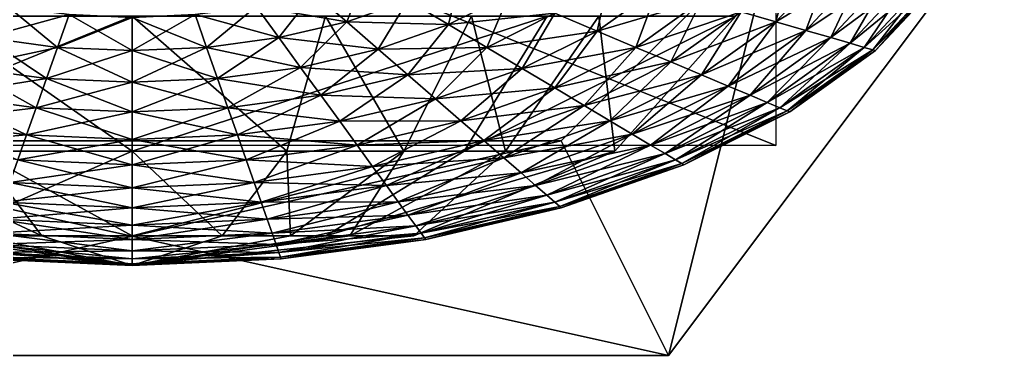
# Model space of a CAD drawing. Header units: metres. Extents: x -2 to 2, y -1.21 to 5.7.
# Drawn here: x -0.262 to 2, y -1.21 to -0.427 of the extents above; entities that cross this region are included whole.
import ezdxf

# ---------------------------------------------------------------- set-up
doc = ezdxf.new("R2010")
doc.units = ezdxf.units.M

msp = doc.modelspace()

# ---------------------------------------------------------------- linework, layer by layer
at = {"layer": 'Parent Object'}
for points in [[(1.5395, -0.2802, 0.4015), (1.5, -0.433, 0.35), (1.4188, -0.4096, 0.4015)], [(1.5395, -0.2802, 0.4015), (1.6276, -0.2962, 0.35), (1.5, -0.433, 0.35)], [(1.6276, -0.2962, -0.35), (1.4188, -0.4096, -0.4015), (1.5, -0.433, -0.35)], [(1.6276, -0.2962, 0.35), (1.5698, -0.4532, 0.2958), (1.5, -0.433, 0.35)], [(1.7033, -0.31, -0.2958), (1.6276, -0.2962, -0.35), (1.5, -0.433, -0.35)], [(1.7033, -0.31, -0.2958), (1.5, -0.433, -0.35), (1.5698, -0.4532, -0.2958)], [(1.6276, -0.2962, 0.35), (1.7033, -0.31, 0.2958), (1.5698, -0.4532, 0.2958)], [(1.7033, -0.31, 0.2958), (1.6276, -0.4698, 0.2394), (1.5698, -0.4532, 0.2958)], [(1.766, -0.3214, -0.2394), (1.7033, -0.31, -0.2958), (1.5698, -0.4532, -0.2958)], [(1.7033, -0.31, 0.2958), (1.766, -0.3214, 0.2394), (1.6276, -0.4698, 0.2394)], [(0.5433, -0.3237, 0.6344), (0.5, -0.433, 0.6062), (0.4226, -0.366, 0.6344)], [(0.5433, -0.3237, 0.6344), (0.6428, -0.383, 0.6062), (0.5, -0.433, 0.6062)], [(0.766, -0.3214, 0.6062), (0.7374, -0.4394, 0.5734), (0.6428, -0.383, 0.6062)], [(0.766, -0.3214, 0.6062), (0.8788, -0.3687, 0.5734), (0.7374, -0.4394, 0.5734)], [(1.1133, -0.3214, 0.5362), (1.0834, -0.4545, 0.495), (0.9848, -0.4132, 0.5362)], [(1.1133, -0.3214, 0.5362), (1.2247, -0.3536, 0.495), (1.0834, -0.4545, 0.495)], [(1.766, -0.3214, -0.2394), (1.5698, -0.4532, -0.2958), (1.6276, -0.4698, -0.2394)], [(1.766, -0.3214, 0.2394), (1.673, -0.483, 0.1812), (1.6276, -0.4698, 0.2394)], [(1.8153, -0.3304, -0.1812), (1.766, -0.3214, -0.2394), (1.6276, -0.4698, -0.2394)], [(1.8153, -0.3304, -0.1812), (1.6276, -0.4698, -0.2394), (1.673, -0.483, -0.1812)], [(1.766, -0.3214, 0.2394), (1.8153, -0.3304, 0.1812), (1.673, -0.483, 0.1812)], [(1.8153, -0.3304, 0.1812), (1.7057, -0.4924, 0.1216), (1.673, -0.483, 0.1812)], [(1.8508, -0.3368, -0.1216), (1.8153, -0.3304, -0.1812), (1.673, -0.483, -0.1812)], [(1.8508, -0.3368, -0.1216), (1.673, -0.483, -0.1812), (1.7057, -0.4924, -0.1216)], [(1.8153, -0.3304, 0.1812), (1.8508, -0.3368, 0.1216), (1.7057, -0.4924, 0.1216)], [(1.8508, -0.3368, 0.1216), (1.7255, -0.4981, 0.061), (1.7057, -0.4924, 0.1216)], [(1.8722, -0.3407, -0.061), (1.8508, -0.3368, -0.1216), (1.7057, -0.4924, -0.1216)], [(1.8508, -0.3368, 0.1216), (1.8722, -0.3407, 0.061), (1.7255, -0.4981, 0.061)], [(1.2247, -0.3536, -0.495), (0.9848, -0.4132, -0.5362), (1.0834, -0.4545, -0.495)], [(1.2247, -0.3536, 0.495), (1.1736, -0.4924, 0.45), (1.0834, -0.4545, 0.495)], [(1.3268, -0.383, -0.45), (1.2247, -0.3536, -0.495), (1.0834, -0.4545, -0.495)], [(1.2247, -0.3536, 0.495), (1.3268, -0.383, 0.45), (1.1736, -0.4924, 0.45)], [(1.8722, -0.3407, -0.061), (1.7057, -0.4924, -0.1216), (1.7255, -0.4981, -0.061)], [(1.8722, -0.3407, 0.061), (1.7321, -0.5, 0), (1.7255, -0.4981, 0.061)], [(1.8794, -0.342, 0), (1.8722, -0.3407, -0.061), (1.7255, -0.4981, -0.061)], [(1.8794, -0.342, 0), (1.7255, -0.4981, -0.061), (1.7321, -0.5, 0)], [(1.8722, -0.3407, 0.061), (1.8794, -0.342, 0), (1.7321, -0.5, 0)], [(0.4226, -0.366, 0.6344), (0.342, -0.4698, 0.6062), (0.2891, -0.3971, 0.6344)], [(0.5, -0.433, -0.6062), (0.4226, -0.366, -0.6344), (0.2891, -0.3971, -0.6344)], [(0.4226, -0.366, 0.6344), (0.5, -0.433, 0.6062), (0.342, -0.4698, 0.6062)], [(0.6428, -0.383, -0.6062), (0.4226, -0.366, -0.6344), (0.5, -0.433, -0.6062)], [(0.6428, -0.383, 0.6062), (0.5736, -0.4967, 0.5734), (0.5, -0.433, 0.6062)], [(0.7374, -0.4394, -0.5734), (0.6428, -0.383, -0.6062), (0.5, -0.433, -0.6062)], [(0.6428, -0.383, 0.6062), (0.7374, -0.4394, 0.5734), (0.5736, -0.4967, 0.5734)], [(0.8788, -0.3687, -0.5734), (0.6428, -0.383, -0.6062), (0.7374, -0.4394, -0.5734)], [(0.8788, -0.3687, 0.5734), (0.8264, -0.4924, 0.5362), (0.7374, -0.4394, 0.5734)], [(0.9848, -0.4132, -0.5362), (0.8788, -0.3687, -0.5734), (0.7374, -0.4394, -0.5734)], [(0.8788, -0.3687, 0.5734), (0.9848, -0.4132, 0.5362), (0.8264, -0.4924, 0.5362)], [(1.3268, -0.383, -0.45), (1.0834, -0.4545, -0.495), (1.1736, -0.4924, -0.45)], [(1.3268, -0.383, 0.45), (1.255, -0.5265, 0.4015), (1.1736, -0.4924, 0.45)], [(1.4188, -0.4096, -0.4015), (1.3268, -0.383, -0.45), (1.1736, -0.4924, -0.45)], [(1.3268, -0.383, 0.45), (1.4188, -0.4096, 0.4015), (1.255, -0.5265, 0.4015)], [(-0.1468, -0.4162, 0.6344), (-0.342, -0.4698, 0.6062), (-0.2891, -0.3971, 0.6344)], [(-0.1736, -0.4924, -0.6062), (-0.2891, -0.3971, -0.6344), (-0.342, -0.4698, -0.6062)], [(-0.1736, -0.4924, -0.6062), (-0.1468, -0.4162, -0.6344), (-0.2891, -0.3971, -0.6344)], [(0.2891, -0.3971, 0.6344), (0.1736, -0.4924, 0.6062), (0.1468, -0.4162, 0.6344)], [(0.342, -0.4698, -0.6062), (0.2891, -0.3971, -0.6344), (0.1468, -0.4162, -0.6344)], [(0.2891, -0.3971, 0.6344), (0.342, -0.4698, 0.6062), (0.1736, -0.4924, 0.6062)], [(0.5, -0.433, -0.6062), (0.2891, -0.3971, -0.6344), (0.342, -0.4698, -0.6062)], [(-0.1468, -0.4162, 0.6344), (-0.1736, -0.4924, 0.6062), (-0.342, -0.4698, 0.6062)], [(0, -0.4226, 0.6344), (-0.1736, -0.4924, 0.6062), (-0.1468, -0.4162, 0.6344)], [(0, -0.5, -0.6062), (-0.1468, -0.4162, -0.6344), (-0.1736, -0.4924, -0.6062)], [(0, -0.4226, 0.6344), (0, -0.5, 0.6062), (-0.1736, -0.4924, 0.6062)], [(0, -0.5, -0.6062), (0, -0.4226, -0.6344), (-0.1468, -0.4162, -0.6344)], [(0.1468, -0.4162, 0.6344), (0, -0.5, 0.6062), (0, -0.4226, 0.6344)], [(0.1468, -0.4162, 0.6344), (0.1736, -0.4924, 0.6062), (0, -0.5, 0.6062)], [(0.1736, -0.4924, -0.6062), (0.1468, -0.4162, -0.6344), (0, -0.4226, -0.6344)], [(0.1736, -0.4924, -0.6062), (0, -0.4226, -0.6344), (0, -0.5, -0.6062)], [(0.342, -0.4698, -0.6062), (0.1468, -0.4162, -0.6344), (0.1736, -0.4924, -0.6062)], [(0.9848, -0.4132, -0.5362), (0.7374, -0.4394, -0.5734), (0.8264, -0.4924, -0.5362)], [(0.9848, -0.4132, 0.5362), (0.909, -0.5417, 0.495), (0.8264, -0.4924, 0.5362)], [(1.0834, -0.4545, -0.495), (0.9848, -0.4132, -0.5362), (0.8264, -0.4924, -0.5362)], [(0.9848, -0.4132, 0.5362), (1.0834, -0.4545, 0.495), (0.909, -0.5417, 0.495)], [(1.4188, -0.4096, -0.4015), (1.1736, -0.4924, -0.45), (1.255, -0.5265, -0.4015)], [(1.4188, -0.4096, 0.4015), (1.3268, -0.5567, 0.35), (1.255, -0.5265, 0.4015)], [(1.5, -0.433, -0.35), (1.4188, -0.4096, -0.4015), (1.255, -0.5265, -0.4015)], [(1.4188, -0.4096, 0.4015), (1.5, -0.433, 0.35), (1.3268, -0.5567, 0.35)], [(0.5, -0.433, 0.6062), (0.3923, -0.539, 0.5734), (0.342, -0.4698, 0.6062)], [(0.5736, -0.4967, -0.5734), (0.5, -0.433, -0.6062), (0.342, -0.4698, -0.6062)], [(0.5, -0.433, 0.6062), (0.5736, -0.4967, 0.5734), (0.3923, -0.539, 0.5734)], [(0.7374, -0.4394, -0.5734), (0.5, -0.433, -0.6062), (0.5736, -0.4967, -0.5734)], [(0.7374, -0.4394, 0.5734), (0.6428, -0.5567, 0.5362), (0.5736, -0.4967, 0.5734)], [(0.8264, -0.4924, -0.5362), (0.7374, -0.4394, -0.5734), (0.5736, -0.4967, -0.5734)], [(0.7374, -0.4394, 0.5734), (0.8264, -0.4924, 0.5362), (0.6428, -0.5567, 0.5362)], [(1.5, -0.433, -0.35), (1.255, -0.5265, -0.4015), (1.3268, -0.5567, -0.35)], [(1.5, -0.433, 0.35), (1.3885, -0.5826, 0.2958), (1.3268, -0.5567, 0.35)], [(1.5698, -0.4532, -0.2958), (1.5, -0.433, -0.35), (1.3268, -0.5567, -0.35)], [(1.5, -0.433, 0.35), (1.5698, -0.4532, 0.2958), (1.3885, -0.5826, 0.2958)], [(-0.1736, -0.4924, 0.6062), (-0.3923, -0.539, 0.5734), (-0.342, -0.4698, 0.6062)], [(-0.1992, -0.5649, -0.5734), (-0.342, -0.4698, -0.6062), (-0.3923, -0.539, -0.5734)], [(-0.1992, -0.5649, -0.5734), (-0.1736, -0.4924, -0.6062), (-0.342, -0.4698, -0.6062)], [(0.342, -0.4698, 0.6062), (0.1992, -0.5649, 0.5734), (0.1736, -0.4924, 0.6062)], [(0.3923, -0.539, -0.5734), (0.342, -0.4698, -0.6062), (0.1736, -0.4924, -0.6062)], [(0.342, -0.4698, 0.6062), (0.3923, -0.539, 0.5734), (0.1992, -0.5649, 0.5734)], [(0.5736, -0.4967, -0.5734), (0.342, -0.4698, -0.6062), (0.3923, -0.539, -0.5734)], [(1.0834, -0.4545, -0.495), (0.8264, -0.4924, -0.5362), (0.909, -0.5417, -0.495)], [(1.0834, -0.4545, 0.495), (0.9848, -0.5868, 0.45), (0.909, -0.5417, 0.495)], [(1.1736, -0.4924, -0.45), (1.0834, -0.4545, -0.495), (0.909, -0.5417, -0.495)], [(1.0834, -0.4545, 0.495), (1.1736, -0.4924, 0.45), (0.9848, -0.5868, 0.45)], [(1.5698, -0.4532, -0.2958), (1.3268, -0.5567, -0.35), (1.3885, -0.5826, -0.2958)], [(1.5698, -0.4532, 0.2958), (1.4397, -0.604, 0.2394), (1.3885, -0.5826, 0.2958)], [(1.6276, -0.4698, -0.2394), (1.5698, -0.4532, -0.2958), (1.3885, -0.5826, -0.2958)], [(1.6276, -0.4698, -0.2394), (1.3885, -0.5826, -0.2958), (1.4397, -0.604, -0.2394)], [(1.5698, -0.4532, 0.2958), (1.6276, -0.4698, 0.2394), (1.4397, -0.604, 0.2394)], [(1.6276, -0.4698, 0.2394), (1.4799, -0.6209, 0.1812), (1.4397, -0.604, 0.2394)], [(1.673, -0.483, -0.1812), (1.6276, -0.4698, -0.2394), (1.4397, -0.604, -0.2394)], [(1.6276, -0.4698, 0.2394), (1.673, -0.483, 0.1812), (1.4799, -0.6209, 0.1812)], [(-0.1736, -0.4924, 0.6062), (-0.1992, -0.5649, 0.5734), (-0.3923, -0.539, 0.5734)], [(0, -0.5, 0.6062), (-0.1992, -0.5649, 0.5734), (-0.1736, -0.4924, 0.6062)], [(0, -0.5736, -0.5734), (-0.1736, -0.4924, -0.6062), (-0.1992, -0.5649, -0.5734)], [(0, -0.5736, -0.5734), (0, -0.5, -0.6062), (-0.1736, -0.4924, -0.6062)], [(0.1736, -0.4924, 0.6062), (0, -0.5736, 0.5734), (0, -0.5, 0.6062)], [(0.1736, -0.4924, 0.6062), (0.1992, -0.5649, 0.5734), (0, -0.5736, 0.5734)], [(0.1992, -0.5649, -0.5734), (0.1736, -0.4924, -0.6062), (0, -0.5, -0.6062)], [(0.3923, -0.539, -0.5734), (0.1736, -0.4924, -0.6062), (0.1992, -0.5649, -0.5734)], [(0.5736, -0.4967, 0.5734), (0.4397, -0.604, 0.5362), (0.3923, -0.539, 0.5734)], [(0.6428, -0.5567, -0.5362), (0.5736, -0.4967, -0.5734), (0.3923, -0.539, -0.5734)], [(0.5736, -0.4967, 0.5734), (0.6428, -0.5567, 0.5362), (0.4397, -0.604, 0.5362)], [(0.8264, -0.4924, -0.5362), (0.5736, -0.4967, -0.5734), (0.6428, -0.5567, -0.5362)], [(0.8264, -0.4924, 0.5362), (0.7071, -0.6124, 0.495), (0.6428, -0.5567, 0.5362)], [(0.909, -0.5417, -0.495), (0.8264, -0.4924, -0.5362), (0.6428, -0.5567, -0.5362)], [(0.8264, -0.4924, 0.5362), (0.909, -0.5417, 0.495), (0.7071, -0.6124, 0.495)], [(1.1736, -0.4924, -0.45), (0.909, -0.5417, -0.495), (0.9848, -0.5868, -0.45)], [(1.1736, -0.4924, 0.45), (1.0531, -0.6275, 0.4015), (0.9848, -0.5868, 0.45)], [(1.255, -0.5265, -0.4015), (1.1736, -0.4924, -0.45), (0.9848, -0.5868, -0.45)], [(1.1736, -0.4924, 0.45), (1.255, -0.5265, 0.4015), (1.0531, -0.6275, 0.4015)], [(1.673, -0.483, -0.1812), (1.4397, -0.604, -0.2394), (1.4799, -0.6209, -0.1812)], [(1.673, -0.483, 0.1812), (1.5088, -0.633, 0.1216), (1.4799, -0.6209, 0.1812)], [(1.7057, -0.4924, -0.1216), (1.673, -0.483, -0.1812), (1.4799, -0.6209, -0.1812)], [(1.7057, -0.4924, -0.1216), (1.4799, -0.6209, -0.1812), (1.5088, -0.633, -0.1216)], [(1.673, -0.483, 0.1812), (1.7057, -0.4924, 0.1216), (1.5088, -0.633, 0.1216)], [(1.7057, -0.4924, 0.1216), (1.5263, -0.6403, 0.061), (1.5088, -0.633, 0.1216)], [(1.7255, -0.4981, -0.061), (1.7057, -0.4924, -0.1216), (1.5088, -0.633, -0.1216)], [(1.7057, -0.4924, 0.1216), (1.7255, -0.4981, 0.061), (1.5263, -0.6403, 0.061)], [(0, -0.5, 0.6062), (0, -0.5736, 0.5734), (-0.1992, -0.5649, 0.5734)], [(0.1992, -0.5649, -0.5734), (0, -0.5, -0.6062), (0, -0.5736, -0.5734)], [(1.7255, -0.4981, -0.061), (1.5088, -0.633, -0.1216), (1.5263, -0.6403, -0.061)], [(1.7255, -0.4981, 0.061), (1.5321, -0.6428, 0), (1.5263, -0.6403, 0.061)], [(1.7321, -0.5, 0), (1.7255, -0.4981, -0.061), (1.5263, -0.6403, -0.061)], [(1.7321, -0.5, 0), (1.5263, -0.6403, -0.061), (1.5321, -0.6428, 0)], [(1.7255, -0.4981, 0.061), (1.7321, -0.5, 0), (1.5321, -0.6428, 0)], [(-0.1992, -0.5649, 0.5734), (-0.4397, -0.604, 0.5362), (-0.3923, -0.539, 0.5734)], [(-0.2232, -0.633, -0.5362), (-0.3923, -0.539, -0.5734), (-0.4397, -0.604, -0.5362)], [(-0.2232, -0.633, -0.5362), (-0.1992, -0.5649, -0.5734), (-0.3923, -0.539, -0.5734)], [(0.3923, -0.539, 0.5734), (0.2232, -0.633, 0.5362), (0.1992, -0.5649, 0.5734)], [(0.4397, -0.604, -0.5362), (0.3923, -0.539, -0.5734), (0.1992, -0.5649, -0.5734)], [(0.3923, -0.539, 0.5734), (0.4397, -0.604, 0.5362), (0.2232, -0.633, 0.5362)], [(0.6428, -0.5567, -0.5362), (0.3923, -0.539, -0.5734), (0.4397, -0.604, -0.5362)], [(0.909, -0.5417, -0.495), (0.6428, -0.5567, -0.5362), (0.7071, -0.6124, -0.495)], [(0.909, -0.5417, 0.495), (0.766, -0.6634, 0.45), (0.7071, -0.6124, 0.495)], [(0.9848, -0.5868, -0.45), (0.909, -0.5417, -0.495), (0.7071, -0.6124, -0.495)], [(0.909, -0.5417, 0.495), (0.9848, -0.5868, 0.45), (0.766, -0.6634, 0.45)], [(1.255, -0.5265, -0.4015), (0.9848, -0.5868, -0.45), (1.0531, -0.6275, -0.4015)], [(1.255, -0.5265, 0.4015), (1.1133, -0.6634, 0.35), (1.0531, -0.6275, 0.4015)], [(1.3268, -0.5567, -0.35), (1.255, -0.5265, -0.4015), (1.0531, -0.6275, -0.4015)], [(1.255, -0.5265, 0.4015), (1.3268, -0.5567, 0.35), (1.1133, -0.6634, 0.35)], [(-0.1992, -0.5649, 0.5734), (-0.2232, -0.633, 0.5362), (-0.4397, -0.604, 0.5362)], [(0, -0.5736, 0.5734), (-0.2232, -0.633, 0.5362), (-0.1992, -0.5649, 0.5734)], [(0, -0.6428, -0.5362), (-0.1992, -0.5649, -0.5734), (-0.2232, -0.633, -0.5362)], [(0, -0.6428, -0.5362), (0, -0.5736, -0.5734), (-0.1992, -0.5649, -0.5734)], [(0.1992, -0.5649, 0.5734), (0, -0.6428, 0.5362), (0, -0.5736, 0.5734)], [(0.1992, -0.5649, 0.5734), (0.2232, -0.633, 0.5362), (0, -0.6428, 0.5362)], [(0.2232, -0.633, -0.5362), (0.1992, -0.5649, -0.5734), (0, -0.5736, -0.5734)], [(0.4397, -0.604, -0.5362), (0.1992, -0.5649, -0.5734), (0.2232, -0.633, -0.5362)], [(0.6428, -0.5567, 0.5362), (0.4837, -0.6645, 0.495), (0.4397, -0.604, 0.5362)], [(0.7071, -0.6124, -0.495), (0.6428, -0.5567, -0.5362), (0.4397, -0.604, -0.5362)], [(0.6428, -0.5567, 0.5362), (0.7071, -0.6124, 0.495), (0.4837, -0.6645, 0.495)], [(1.3268, -0.5567, -0.35), (1.0531, -0.6275, -0.4015), (1.1133, -0.6634, -0.35)], [(1.3268, -0.5567, 0.35), (1.1651, -0.6943, 0.2958), (1.1133, -0.6634, 0.35)], [(1.3885, -0.5826, -0.2958), (1.3268, -0.5567, -0.35), (1.1133, -0.6634, -0.35)], [(1.3268, -0.5567, 0.35), (1.3885, -0.5826, 0.2958), (1.1651, -0.6943, 0.2958)], [(0, -0.5736, 0.5734), (0, -0.6428, 0.5362), (-0.2232, -0.633, 0.5362)], [(0.2232, -0.633, -0.5362), (0, -0.5736, -0.5734), (0, -0.6428, -0.5362)], [(0.9848, -0.5868, -0.45), (0.7071, -0.6124, -0.495), (0.766, -0.6634, -0.45)], [(0.9848, -0.5868, 0.45), (0.8192, -0.7094, 0.4015), (0.766, -0.6634, 0.45)], [(1.0531, -0.6275, -0.4015), (0.9848, -0.5868, -0.45), (0.766, -0.6634, -0.45)], [(0.9848, -0.5868, 0.45), (1.0531, -0.6275, 0.4015), (0.8192, -0.7094, 0.4015)], [(1.3885, -0.5826, -0.2958), (1.1133, -0.6634, -0.35), (1.1651, -0.6943, -0.2958)], [(1.3885, -0.5826, 0.2958), (1.208, -0.7198, 0.2394), (1.1651, -0.6943, 0.2958)], [(1.4397, -0.604, -0.2394), (1.3885, -0.5826, -0.2958), (1.1651, -0.6943, -0.2958)], [(1.3885, -0.5826, 0.2958), (1.4397, -0.604, 0.2394), (1.208, -0.7198, 0.2394)], [(-0.2232, -0.633, 0.5362), (-0.4837, -0.6645, 0.495), (-0.4397, -0.604, 0.5362)], [(-0.2456, -0.6964, -0.495), (-0.4397, -0.604, -0.5362), (-0.4837, -0.6645, -0.495)], [(-0.2456, -0.6964, -0.495), (-0.2232, -0.633, -0.5362), (-0.4397, -0.604, -0.5362)], [(0.4397, -0.604, 0.5362), (0.2456, -0.6964, 0.495), (0.2232, -0.633, 0.5362)], [(0.4837, -0.6645, -0.495), (0.4397, -0.604, -0.5362), (0.2232, -0.633, -0.5362)], [(0.4397, -0.604, 0.5362), (0.4837, -0.6645, 0.495), (0.2456, -0.6964, 0.495)], [(0.7071, -0.6124, -0.495), (0.4397, -0.604, -0.5362), (0.4837, -0.6645, -0.495)], [(1.4397, -0.604, -0.2394), (1.1651, -0.6943, -0.2958), (1.208, -0.7198, -0.2394)], [(1.4397, -0.604, 0.2394), (1.2418, -0.7399, 0.1812), (1.208, -0.7198, 0.2394)], [(1.4799, -0.6209, -0.1812), (1.4397, -0.604, -0.2394), (1.208, -0.7198, -0.2394)], [(1.4397, -0.604, 0.2394), (1.4799, -0.6209, 0.1812), (1.2418, -0.7399, 0.1812)], [(-0.2232, -0.633, 0.5362), (-0.2456, -0.6964, 0.495), (-0.4837, -0.6645, 0.495)], [(0, -0.6428, 0.5362), (-0.2456, -0.6964, 0.495), (-0.2232, -0.633, 0.5362)], [(0, -0.7071, -0.495), (-0.2232, -0.633, -0.5362), (-0.2456, -0.6964, -0.495)], [(0, -0.7071, -0.495), (0, -0.6428, -0.5362), (-0.2232, -0.633, -0.5362)], [(0.2232, -0.633, 0.5362), (0, -0.7071, 0.495), (0, -0.6428, 0.5362)], [(0.2232, -0.633, 0.5362), (0.2456, -0.6964, 0.495), (0, -0.7071, 0.495)], [(0.2456, -0.6964, -0.495), (0.2232, -0.633, -0.5362), (0, -0.6428, -0.5362)], [(0.4837, -0.6645, -0.495), (0.2232, -0.633, -0.5362), (0.2456, -0.6964, -0.495)], [(0.7071, -0.6124, 0.495), (0.524, -0.7198, 0.45), (0.4837, -0.6645, 0.495)], [(0.766, -0.6634, -0.45), (0.7071, -0.6124, -0.495), (0.4837, -0.6645, -0.495)], [(0.7071, -0.6124, 0.495), (0.766, -0.6634, 0.45), (0.524, -0.7198, 0.45)], [(1.0531, -0.6275, -0.4015), (0.766, -0.6634, -0.45), (0.8192, -0.7094, -0.4015)], [(1.0531, -0.6275, 0.4015), (0.866, -0.75, 0.35), (0.8192, -0.7094, 0.4015)], [(1.1133, -0.6634, -0.35), (1.0531, -0.6275, -0.4015), (0.8192, -0.7094, -0.4015)], [(1.0531, -0.6275, 0.4015), (1.1133, -0.6634, 0.35), (0.866, -0.75, 0.35)], [(1.4799, -0.6209, -0.1812), (1.208, -0.7198, -0.2394), (1.2418, -0.7399, -0.1812)], [(1.4799, -0.6209, 0.1812), (1.266, -0.7544, 0.1216), (1.2418, -0.7399, 0.1812)], [(1.5088, -0.633, -0.1216), (1.4799, -0.6209, -0.1812), (1.2418, -0.7399, -0.1812)], [(1.5088, -0.633, -0.1216), (1.2418, -0.7399, -0.1812), (1.266, -0.7544, -0.1216)], [(1.4799, -0.6209, 0.1812), (1.5088, -0.633, 0.1216), (1.266, -0.7544, 0.1216)], [(1.5088, -0.633, 0.1216), (1.2807, -0.7631, 0.061), (1.266, -0.7544, 0.1216)], [(1.5263, -0.6403, -0.061), (1.5088, -0.633, -0.1216), (1.266, -0.7544, -0.1216)], [(1.5088, -0.633, 0.1216), (1.5263, -0.6403, 0.061), (1.2807, -0.7631, 0.061)], [(0, -0.6428, 0.5362), (0, -0.7071, 0.495), (-0.2456, -0.6964, 0.495)], [(0.2456, -0.6964, -0.495), (0, -0.6428, -0.5362), (0, -0.7071, -0.495)], [(1.5263, -0.6403, -0.061), (1.266, -0.7544, -0.1216), (1.2807, -0.7631, -0.061)], [(1.5263, -0.6403, 0.061), (1.2856, -0.766, 0), (1.2807, -0.7631, 0.061)], [(1.5321, -0.6428, 0), (1.5263, -0.6403, -0.061), (1.2807, -0.7631, -0.061)], [(1.5321, -0.6428, 0), (1.2807, -0.7631, -0.061), (1.2856, -0.766, 0)], [(1.5263, -0.6403, 0.061), (1.5321, -0.6428, 0), (1.2856, -0.766, 0)], [(-0.2456, -0.6964, 0.495), (-0.524, -0.7198, 0.45), (-0.4837, -0.6645, 0.495)], [(-0.266, -0.7544, -0.45), (-0.2456, -0.6964, -0.495), (-0.4837, -0.6645, -0.495)], [(0.4837, -0.6645, 0.495), (0.266, -0.7544, 0.45), (0.2456, -0.6964, 0.495)], [(0.524, -0.7198, -0.45), (0.4837, -0.6645, -0.495), (0.2456, -0.6964, -0.495)], [(0.4837, -0.6645, 0.495), (0.524, -0.7198, 0.45), (0.266, -0.7544, 0.45)], [(0.766, -0.6634, -0.45), (0.4837, -0.6645, -0.495), (0.524, -0.7198, -0.45)], [(0.766, -0.6634, 0.45), (0.5603, -0.7698, 0.4015), (0.524, -0.7198, 0.45)], [(0.8192, -0.7094, -0.4015), (0.766, -0.6634, -0.45), (0.524, -0.7198, -0.45)], [(0.766, -0.6634, 0.45), (0.8192, -0.7094, 0.4015), (0.5603, -0.7698, 0.4015)], [(1.1133, -0.6634, -0.35), (0.8192, -0.7094, -0.4015), (0.866, -0.75, -0.35)], [(1.1133, -0.6634, 0.35), (0.9063, -0.7849, 0.2958), (0.866, -0.75, 0.35)], [(1.1651, -0.6943, -0.2958), (1.1133, -0.6634, -0.35), (0.866, -0.75, -0.35)], [(1.1133, -0.6634, 0.35), (1.1651, -0.6943, 0.2958), (0.9063, -0.7849, 0.2958)], [(-0.2456, -0.6964, 0.495), (-0.266, -0.7544, 0.45), (-0.524, -0.7198, 0.45)], [(0, -0.7071, 0.495), (-0.266, -0.7544, 0.45), (-0.2456, -0.6964, 0.495)], [(0, -0.766, -0.45), (-0.2456, -0.6964, -0.495), (-0.266, -0.7544, -0.45)], [(0, -0.766, -0.45), (0, -0.7071, -0.495), (-0.2456, -0.6964, -0.495)], [(0.2456, -0.6964, 0.495), (0, -0.766, 0.45), (0, -0.7071, 0.495)], [(0.2456, -0.6964, 0.495), (0.266, -0.7544, 0.45), (0, -0.766, 0.45)], [(0.266, -0.7544, -0.45), (0.2456, -0.6964, -0.495), (0, -0.7071, -0.495)], [(0.524, -0.7198, -0.45), (0.2456, -0.6964, -0.495), (0.266, -0.7544, -0.45)], [(1.1651, -0.6943, -0.2958), (0.866, -0.75, -0.35), (0.9063, -0.7849, -0.2958)], [(1.1651, -0.6943, 0.2958), (0.9397, -0.8138, 0.2394), (0.9063, -0.7849, 0.2958)], [(1.208, -0.7198, -0.2394), (1.1651, -0.6943, -0.2958), (0.9063, -0.7849, -0.2958)], [(1.1651, -0.6943, 0.2958), (1.208, -0.7198, 0.2394), (0.9397, -0.8138, 0.2394)], [(0, -0.7071, 0.495), (0, -0.766, 0.45), (-0.266, -0.7544, 0.45)], [(0.266, -0.7544, -0.45), (0, -0.7071, -0.495), (0, -0.766, -0.45)], [(0.524, -0.7198, 0.45), (0.2845, -0.8067, 0.4015), (0.266, -0.7544, 0.45)], [(0.5603, -0.7698, -0.4015), (0.524, -0.7198, -0.45), (0.266, -0.7544, -0.45)], [(0.524, -0.7198, 0.45), (0.5603, -0.7698, 0.4015), (0.2845, -0.8067, 0.4015)], [(0.8192, -0.7094, -0.4015), (0.524, -0.7198, -0.45), (0.5603, -0.7698, -0.4015)], [(0.8192, -0.7094, 0.4015), (0.5924, -0.8138, 0.35), (0.5603, -0.7698, 0.4015)], [(0.866, -0.75, -0.35), (0.8192, -0.7094, -0.4015), (0.5603, -0.7698, -0.4015)], [(0.8192, -0.7094, 0.4015), (0.866, -0.75, 0.35), (0.5924, -0.8138, 0.35)], [(1.208, -0.7198, -0.2394), (0.9063, -0.7849, -0.2958), (0.9397, -0.8138, -0.2394)], [(1.208, -0.7198, 0.2394), (0.9659, -0.8365, 0.1812), (0.9397, -0.8138, 0.2394)], [(1.2418, -0.7399, -0.1812), (1.208, -0.7198, -0.2394), (0.9397, -0.8138, -0.2394)], [(1.208, -0.7198, 0.2394), (1.2418, -0.7399, 0.1812), (0.9659, -0.8365, 0.1812)], [(1.2418, -0.7399, -0.1812), (0.9397, -0.8138, -0.2394), (0.9659, -0.8365, -0.1812)], [(1.2418, -0.7399, 0.1812), (0.9848, -0.8529, 0.1216), (0.9659, -0.8365, 0.1812)], [(1.266, -0.7544, -0.1216), (1.2418, -0.7399, -0.1812), (0.9659, -0.8365, -0.1812)], [(1.2418, -0.7399, 0.1812), (1.266, -0.7544, 0.1216), (0.9848, -0.8529, 0.1216)], [(0, -0.766, 0.45), (-0.2845, -0.8067, 0.4015), (-0.266, -0.7544, 0.45)], [(0, -0.8192, -0.4015), (-0.266, -0.7544, -0.45), (-0.2845, -0.8067, -0.4015)], [(0, -0.766, 0.45), (0, -0.8192, 0.4015), (-0.2845, -0.8067, 0.4015)], [(0, -0.8192, -0.4015), (0, -0.766, -0.45), (-0.266, -0.7544, -0.45)], [(0.266, -0.7544, 0.45), (0, -0.8192, 0.4015), (0, -0.766, 0.45)], [(0.266, -0.7544, 0.45), (0.2845, -0.8067, 0.4015), (0, -0.8192, 0.4015)], [(0.2845, -0.8067, -0.4015), (0.266, -0.7544, -0.45), (0, -0.766, -0.45)], [(0.2845, -0.8067, -0.4015), (0, -0.766, -0.45), (0, -0.8192, -0.4015)], [(0.5603, -0.7698, -0.4015), (0.266, -0.7544, -0.45), (0.2845, -0.8067, -0.4015)], [(0.866, -0.75, -0.35), (0.5603, -0.7698, -0.4015), (0.5924, -0.8138, -0.35)], [(0.866, -0.75, 0.35), (0.62, -0.8517, 0.2958), (0.5924, -0.8138, 0.35)], [(0.9063, -0.7849, -0.2958), (0.866, -0.75, -0.35), (0.5924, -0.8138, -0.35)], [(0.866, -0.75, 0.35), (0.9063, -0.7849, 0.2958), (0.62, -0.8517, 0.2958)], [(1.266, -0.7544, -0.1216), (0.9659, -0.8365, -0.1812), (0.9848, -0.8529, -0.1216)], [(1.266, -0.7544, 0.1216), (0.9962, -0.8627, 0.061), (0.9848, -0.8529, 0.1216)], [(1.2807, -0.7631, -0.061), (1.266, -0.7544, -0.1216), (0.9848, -0.8529, -0.1216)], [(1.2807, -0.7631, -0.061), (0.9848, -0.8529, -0.1216), (0.9962, -0.8627, -0.061)], [(1.266, -0.7544, 0.1216), (1.2807, -0.7631, 0.061), (0.9962, -0.8627, 0.061)], [(1.2807, -0.7631, 0.061), (1, -0.866, 0), (0.9962, -0.8627, 0.061)], [(1.2856, -0.766, 0), (1.2807, -0.7631, -0.061), (0.9962, -0.8627, -0.061)], [(1.2856, -0.766, 0), (0.9962, -0.8627, -0.061), (1, -0.866, 0)], [(1.2807, -0.7631, 0.061), (1.2856, -0.766, 0), (1, -0.866, 0)], [(0.5603, -0.7698, 0.4015), (0.3008, -0.8529, 0.35), (0.2845, -0.8067, 0.4015)], [(0.5924, -0.8138, -0.35), (0.5603, -0.7698, -0.4015), (0.2845, -0.8067, -0.4015)], [(0.5603, -0.7698, 0.4015), (0.5924, -0.8138, 0.35), (0.3008, -0.8529, 0.35)], [(0.9063, -0.7849, -0.2958), (0.5924, -0.8138, -0.35), (0.62, -0.8517, -0.2958)], [(0.9063, -0.7849, 0.2958), (0.6428, -0.883, 0.2394), (0.62, -0.8517, 0.2958)], [(0.9397, -0.8138, -0.2394), (0.9063, -0.7849, -0.2958), (0.62, -0.8517, -0.2958)], [(0.9063, -0.7849, 0.2958), (0.9397, -0.8138, 0.2394), (0.6428, -0.883, 0.2394)], [(0, -0.8192, 0.4015), (-0.3008, -0.8529, 0.35), (-0.2845, -0.8067, 0.4015)], [(0, -0.866, -0.35), (-0.2845, -0.8067, -0.4015), (-0.3008, -0.8529, -0.35)], [(0, -0.866, -0.35), (0, -0.8192, -0.4015), (-0.2845, -0.8067, -0.4015)], [(0.2845, -0.8067, 0.4015), (0, -0.866, 0.35), (0, -0.8192, 0.4015)], [(0.2845, -0.8067, 0.4015), (0.3008, -0.8529, 0.35), (0, -0.866, 0.35)], [(0.3008, -0.8529, -0.35), (0.2845, -0.8067, -0.4015), (0, -0.8192, -0.4015)], [(0.5924, -0.8138, -0.35), (0.2845, -0.8067, -0.4015), (0.3008, -0.8529, -0.35)], [(0.5924, -0.8138, 0.35), (0.3148, -0.8925, 0.2958), (0.3008, -0.8529, 0.35)], [(0.62, -0.8517, -0.2958), (0.5924, -0.8138, -0.35), (0.3008, -0.8529, -0.35)], [(0.5924, -0.8138, 0.35), (0.62, -0.8517, 0.2958), (0.3148, -0.8925, 0.2958)], [(0.9397, -0.8138, -0.2394), (0.62, -0.8517, -0.2958), (0.6428, -0.883, -0.2394)], [(0.9397, -0.8138, 0.2394), (0.6607, -0.9077, 0.1812), (0.6428, -0.883, 0.2394)], [(0.9659, -0.8365, -0.1812), (0.9397, -0.8138, -0.2394), (0.6428, -0.883, -0.2394)], [(0.9397, -0.8138, 0.2394), (0.9659, -0.8365, 0.1812), (0.6607, -0.9077, 0.1812)], [(0, -0.8192, 0.4015), (0, -0.866, 0.35), (-0.3008, -0.8529, 0.35)], [(0.3008, -0.8529, -0.35), (0, -0.8192, -0.4015), (0, -0.866, -0.35)], [(0.9659, -0.8365, -0.1812), (0.6428, -0.883, -0.2394), (0.6607, -0.9077, -0.1812)], [(0.9659, -0.8365, 0.1812), (0.6736, -0.9254, 0.1216), (0.6607, -0.9077, 0.1812)], [(0.9848, -0.8529, -0.1216), (0.9659, -0.8365, -0.1812), (0.6607, -0.9077, -0.1812)], [(0.9659, -0.8365, 0.1812), (0.9848, -0.8529, 0.1216), (0.6736, -0.9254, 0.1216)], [(0, -0.866, 0.35), (-0.3148, -0.8925, 0.2958), (-0.3008, -0.8529, 0.35)], [(0, -0.9063, -0.2958), (-0.3008, -0.8529, -0.35), (-0.3148, -0.8925, -0.2958)], [(0, -0.9063, -0.2958), (0, -0.866, -0.35), (-0.3008, -0.8529, -0.35)], [(0.3008, -0.8529, 0.35), (0, -0.9063, 0.2958), (0, -0.866, 0.35)], [(0.3008, -0.8529, 0.35), (0.3148, -0.8925, 0.2958), (0, -0.9063, 0.2958)], [(0.3148, -0.8925, -0.2958), (0.3008, -0.8529, -0.35), (0, -0.866, -0.35)], [(0.62, -0.8517, -0.2958), (0.3008, -0.8529, -0.35), (0.3148, -0.8925, -0.2958)], [(0.62, -0.8517, 0.2958), (0.3264, -0.9254, 0.2394), (0.3148, -0.8925, 0.2958)], [(0.6428, -0.883, -0.2394), (0.62, -0.8517, -0.2958), (0.3148, -0.8925, -0.2958)], [(0.62, -0.8517, 0.2958), (0.6428, -0.883, 0.2394), (0.3264, -0.9254, 0.2394)], [(0.9848, -0.8529, -0.1216), (0.6607, -0.9077, -0.1812), (0.6736, -0.9254, -0.1216)], [(0.9848, -0.8529, 0.1216), (0.6814, -0.9361, 0.061), (0.6736, -0.9254, 0.1216)], [(0.9962, -0.8627, -0.061), (0.9848, -0.8529, -0.1216), (0.6736, -0.9254, -0.1216)], [(0.9848, -0.8529, 0.1216), (0.9962, -0.8627, 0.061), (0.6814, -0.9361, 0.061)], [(0, -0.866, 0.35), (0, -0.9063, 0.2958), (-0.3148, -0.8925, 0.2958)], [(0.3148, -0.8925, -0.2958), (0, -0.866, -0.35), (0, -0.9063, -0.2958)], [(0.9962, -0.8627, -0.061), (0.6736, -0.9254, -0.1216), (0.6814, -0.9361, -0.061)], [(0.9962, -0.8627, 0.061), (0.684, -0.9397, 0), (0.6814, -0.9361, 0.061)], [(1, -0.866, 0), (0.9962, -0.8627, -0.061), (0.6814, -0.9361, -0.061)], [(1, -0.866, 0), (0.6814, -0.9361, -0.061), (0.684, -0.9397, 0)], [(0.9962, -0.8627, 0.061), (1, -0.866, 0), (0.684, -0.9397, 0)], [(0, -0.9063, 0.2958), (-0.3264, -0.9254, 0.2394), (-0.3148, -0.8925, 0.2958)], [(0, -0.9397, -0.2394), (-0.3148, -0.8925, -0.2958), (-0.3264, -0.9254, -0.2394)], [(0, -0.9397, -0.2394), (0, -0.9063, -0.2958), (-0.3148, -0.8925, -0.2958)], [(0.3148, -0.8925, 0.2958), (0, -0.9397, 0.2394), (0, -0.9063, 0.2958)], [(0.3148, -0.8925, 0.2958), (0.3264, -0.9254, 0.2394), (0, -0.9397, 0.2394)], [(0.3264, -0.9254, -0.2394), (0.3148, -0.8925, -0.2958), (0, -0.9063, -0.2958)], [(0.6428, -0.883, -0.2394), (0.3148, -0.8925, -0.2958), (0.3264, -0.9254, -0.2394)], [(0.6428, -0.883, 0.2394), (0.3355, -0.9513, 0.1812), (0.3264, -0.9254, 0.2394)], [(0.6607, -0.9077, -0.1812), (0.6428, -0.883, -0.2394), (0.3264, -0.9254, -0.2394)], [(0.6428, -0.883, 0.2394), (0.6607, -0.9077, 0.1812), (0.3355, -0.9513, 0.1812)], [(0, -0.9397, 0.2394), (-0.3355, -0.9513, 0.1812), (-0.3264, -0.9254, 0.2394)], [(0, -0.9659, -0.1812), (-0.3264, -0.9254, -0.2394), (-0.3355, -0.9513, -0.1812)], [(0, -0.9063, 0.2958), (0, -0.9397, 0.2394), (-0.3264, -0.9254, 0.2394)], [(0, -0.9659, -0.1812), (0, -0.9397, -0.2394), (-0.3264, -0.9254, -0.2394)], [(0.3264, -0.9254, -0.2394), (0, -0.9063, -0.2958), (0, -0.9397, -0.2394)], [(0.3264, -0.9254, 0.2394), (0, -0.9659, 0.1812), (0, -0.9397, 0.2394)], [(0.3264, -0.9254, 0.2394), (0.3355, -0.9513, 0.1812), (0, -0.9659, 0.1812)], [(0.3355, -0.9513, -0.1812), (0.3264, -0.9254, -0.2394), (0, -0.9397, -0.2394)], [(0.6607, -0.9077, -0.1812), (0.3264, -0.9254, -0.2394), (0.3355, -0.9513, -0.1812)], [(0.6607, -0.9077, 0.1812), (0.342, -0.9698, 0.1216), (0.3355, -0.9513, 0.1812)], [(0.6736, -0.9254, -0.1216), (0.6607, -0.9077, -0.1812), (0.3355, -0.9513, -0.1812)], [(0.6736, -0.9254, -0.1216), (0.3355, -0.9513, -0.1812), (0.342, -0.9698, -0.1216)], [(0.6607, -0.9077, 0.1812), (0.6736, -0.9254, 0.1216), (0.342, -0.9698, 0.1216)], [(0.6736, -0.9254, 0.1216), (0.346, -0.9811, 0.061), (0.342, -0.9698, 0.1216)], [(0.6814, -0.9361, -0.061), (0.6736, -0.9254, -0.1216), (0.342, -0.9698, -0.1216)], [(0.6736, -0.9254, 0.1216), (0.6814, -0.9361, 0.061), (0.346, -0.9811, 0.061)], [(0, -0.9397, 0.2394), (0, -0.9659, 0.1812), (-0.3355, -0.9513, 0.1812)], [(0.3355, -0.9513, -0.1812), (0, -0.9397, -0.2394), (0, -0.9659, -0.1812)], [(0.6814, -0.9361, -0.061), (0.342, -0.9698, -0.1216), (0.346, -0.9811, -0.061)], [(0.6814, -0.9361, 0.061), (0.3473, -0.9848, 0), (0.346, -0.9811, 0.061)], [(0.684, -0.9397, 0), (0.6814, -0.9361, -0.061), (0.346, -0.9811, -0.061)], [(0.684, -0.9397, 0), (0.346, -0.9811, -0.061), (0.3473, -0.9848, 0)], [(0.6814, -0.9361, 0.061), (0.684, -0.9397, 0), (0.3473, -0.9848, 0)], [(0, -0.9848, 0.1216), (-0.346, -0.9811, 0.061), (-0.342, -0.9698, 0.1216)], [(0, -0.9962, -0.061), (-0.342, -0.9698, -0.1216), (-0.346, -0.9811, -0.061)], [(0, -0.9659, 0.1812), (-0.342, -0.9698, 0.1216), (-0.3355, -0.9513, 0.1812)], [(0, -0.9848, -0.1216), (-0.3355, -0.9513, -0.1812), (-0.342, -0.9698, -0.1216)], [(0, -0.9659, 0.1812), (0, -0.9848, 0.1216), (-0.342, -0.9698, 0.1216)], [(0, -0.9962, -0.061), (0, -0.9848, -0.1216), (-0.342, -0.9698, -0.1216)], [(0, -0.9848, -0.1216), (0, -0.9659, -0.1812), (-0.3355, -0.9513, -0.1812)], [(0.3355, -0.9513, 0.1812), (0, -0.9848, 0.1216), (0, -0.9659, 0.1812)], [(0.3355, -0.9513, 0.1812), (0.342, -0.9698, 0.1216), (0, -0.9848, 0.1216)], [(0.342, -0.9698, -0.1216), (0.3355, -0.9513, -0.1812), (0, -0.9659, -0.1812)], [(0.342, -0.9698, -0.1216), (0, -0.9659, -0.1812), (0, -0.9848, -0.1216)], [(0.342, -0.9698, 0.1216), (0, -0.9962, 0.061), (0, -0.9848, 0.1216)], [(0.342, -0.9698, 0.1216), (0.346, -0.9811, 0.061), (0, -0.9962, 0.061)], [(0.346, -0.9811, -0.061), (0.342, -0.9698, -0.1216), (0, -0.9848, -0.1216)], [(0, -0.9962, 0.061), (-0.3473, -0.9848, 0), (-0.346, -0.9811, 0.061)], [(0, -1, 0), (-0.346, -0.9811, -0.061), (-0.3473, -0.9848, 0)], [(0, -0.9962, 0.061), (0, -1, 0), (-0.3473, -0.9848, 0)], [(0, -0.9848, 0.1216), (0, -0.9962, 0.061), (-0.346, -0.9811, 0.061)], [(0, -1, 0), (0, -0.9962, -0.061), (-0.346, -0.9811, -0.061)], [(0.346, -0.9811, 0.061), (0, -1, 0), (0, -0.9962, 0.061)], [(0.346, -0.9811, 0.061), (0.3473, -0.9848, 0), (0, -1, 0)], [(0.3473, -0.9848, 0), (0.346, -0.9811, -0.061), (0, -0.9962, -0.061)], [(0.346, -0.9811, -0.061), (0, -0.9848, -0.1216), (0, -0.9962, -0.061)], [(0.3473, -0.9848, 0), (0, -0.9962, -0.061), (0, -1, 0)]]:
    msp.add_3dface(points, dxfattribs=at)
at = {"layer": 'Prism'}
for points in [[(1, -0.71, 0.1042), (1.5, -0.21, -0.4958), (1.5, -0.21, 0.1042)], [(1, -0.71, 0.1042), (1, -0.71, -0.4958), (1.5, -0.21, -0.4958)], [(1.5, -0.21, 0.1042), (1.25, -1.21, 0.1042), (1, -0.71, 0.1042)], [(1.5, -0.21, -0.4958), (1, -0.71, -0.4958), (1.25, -1.21, -0.4958)], [(2, -0.21, 0.1042), (1.25, -1.21, -0.4958), (1.25, -1.21, 0.1042)], [(2, -0.21, 0.1042), (2, -0.21, -0.4958), (1.25, -1.21, -0.4958)], [(1.25, -1.21, 0.1042), (1.5, -0.21, 0.1042), (2, -0.21, 0.1042)], [(1.25, -1.21, -0.4958), (2, -0.21, -0.4958), (1.5, -0.21, -0.4958)], [(1.25, -1.21, 0.1042), (-1.25, -1.21, 0.1042), (-1, -0.71, 0.1042)], [(-1.25, -1.21, -0.4958), (1.25, -1.21, -0.4958), (1, -0.71, -0.4958)], [(1, -0.71, -0.4958), (-1, -0.71, -0.4958), (-1.25, -1.21, -0.4958)], [(-1, -0.71, 0.1042), (1, -0.71, -0.4958), (1, -0.71, 0.1042)], [(-1, -0.71, 0.1042), (-1, -0.71, -0.4958), (1, -0.71, -0.4958)], [(-1, -0.71, 0.1042), (1, -0.71, 0.1042), (1.25, -1.21, 0.1042)], [(1.25, -1.21, 0.1042), (-1.25, -1.21, -0.4958), (-1.25, -1.21, 0.1042)], [(1.25, -1.21, 0.1042), (1.25, -1.21, -0.4958), (-1.25, -1.21, -0.4958)]]:
    msp.add_3dface(points, dxfattribs=at)
at = {"layer": 'Sphere 2'}
for points in [[(0, -0.4199, -0.4442), (-0.7734, -0.7344, -0.345), (-0.9668, -0.4199, -0.4442)], [(0, -0.4199, -0.4442), (0, -0.7344, -0.345), (-0.7734, -0.7344, -0.345)], [(-0.4504, -0.4199, -0.6804), (0, -0.7344, -0.5255), (0, -0.4199, -0.6841)], [(-0.4504, -0.4199, -0.6804), (-0.3603, -0.7344, -0.5227), (0, -0.7344, -0.5255)], [(0, -0.4199, -0.6841), (0.3603, -0.7344, -0.5227), (0.4504, -0.4199, -0.6804)], [(0, -0.4199, -0.6841), (0, -0.7344, -0.5255), (0.3603, -0.7344, -0.5227)], [(0.9668, -0.4199, -0.4442), (0, -0.7344, -0.345), (0, -0.4199, -0.4442)], [(0.9668, -0.4199, -0.4442), (0.7734, -0.7344, -0.345), (0, -0.7344, -0.345)], [(0.4504, -0.4199, -0.6804), (0.3603, -0.7344, -0.5227), (0.6328, -0.7344, -0.5029)], [(0.4504, -0.4199, -0.6804), (0.6328, -0.7344, -0.5029), (0.791, -0.4199, -0.6541)], [(0.791, -0.4199, -0.6541), (0.6328, -0.7344, -0.5029), (0.87, -0.7344, -0.4494)], [(1.4062, -0.4199, -0.4442), (0.7734, -0.7344, -0.345), (0.9668, -0.4199, -0.4442)], [(1.4062, -0.4199, -0.4442), (1.1249, -0.7344, -0.345), (0.7734, -0.7344, -0.345)], [(0.791, -0.4199, -0.6541), (0.87, -0.7344, -0.4494), (1.0876, -0.4199, -0.5829)], [(1.0876, -0.4199, -0.5829), (0.87, -0.7344, -0.4494), (1.1249, -0.7344, -0.345)], [(1.0876, -0.4199, -0.5829), (1.1249, -0.7344, -0.345), (1.4062, -0.4199, -0.4442)], [(0, -0.7344, -0.345), (-0.4511, -0.9316, -0.2049), (-0.7734, -0.7344, -0.345)], [(-0.6328, -0.7344, -0.5029), (-0.2102, -0.9316, -0.2998), (-0.3603, -0.7344, -0.5227)], [(-0.6328, -0.7344, -0.5029), (-0.3691, -0.9316, -0.2892), (-0.2102, -0.9316, -0.2998)], [(0, -0.7344, -0.345), (0, -0.9316, -0.2049), (-0.4511, -0.9316, -0.2049)], [(-0.3603, -0.7344, -0.5227), (0, -0.9316, -0.3013), (0, -0.7344, -0.5255)], [(-0.3603, -0.7344, -0.5227), (-0.2102, -0.9316, -0.2998), (0, -0.9316, -0.3013)], [(0, -0.7344, -0.5255), (0.2102, -0.9316, -0.2998), (0.3603, -0.7344, -0.5227)], [(0, -0.7344, -0.5255), (0, -0.9316, -0.3013), (0.2102, -0.9316, -0.2998)], [(0.7734, -0.7344, -0.345), (0, -0.9316, -0.2049), (0, -0.7344, -0.345)], [(0.7734, -0.7344, -0.345), (0.4511, -0.9316, -0.2049), (0, -0.9316, -0.2049)], [(0.3603, -0.7344, -0.5227), (0.2102, -0.9316, -0.2998), (0.3691, -0.9316, -0.2892)], [(0.3603, -0.7344, -0.5227), (0.3691, -0.9316, -0.2892), (0.6328, -0.7344, -0.5029)], [(0.6328, -0.7344, -0.5029), (0.3691, -0.9316, -0.2892), (0.5075, -0.9316, -0.2606)], [(1.1249, -0.7344, -0.345), (0.4511, -0.9316, -0.2049), (0.7734, -0.7344, -0.345)], [(1.1249, -0.7344, -0.345), (0.6561, -0.9316, -0.2049), (0.4511, -0.9316, -0.2049)], [(0.87, -0.7344, -0.4494), (0.5075, -0.9316, -0.2606), (0.6561, -0.9316, -0.2049)], [(0.6328, -0.7344, -0.5029), (0.5075, -0.9316, -0.2606), (0.87, -0.7344, -0.4494)], [(0.87, -0.7344, -0.4494), (0.6561, -0.9316, -0.2049), (1.1249, -0.7344, -0.345)], [(-0.6561, -0.9316, -0.2049), (0, -1, -0.0443), (-0.5075, -0.9316, -0.2606)], [(-0.6561, -0.9316, -0.2049), (0, -1, -0.0443), (0, -1, -0.0443)], [(-0.4511, -0.9316, -0.2049), (0, -1, -0.0443), (-0.6561, -0.9316, -0.2049)], [(-0.5075, -0.9316, -0.2606), (0, -1, -0.0443), (-0.3691, -0.9316, -0.2892)], [(-0.5075, -0.9316, -0.2606), (0, -1, -0.0443), (0, -1, -0.0443)], [(-0.4511, -0.9316, -0.2049), (0, -1, -0.0443), (0, -1, -0.0443)], [(0, -0.9316, -0.2049), (0, -1, -0.0443), (-0.4511, -0.9316, -0.2049)], [(-0.3691, -0.9316, -0.2892), (0, -1, -0.0443), (-0.2102, -0.9316, -0.2998)], [(-0.3691, -0.9316, -0.2892), (0, -1, -0.0443), (0, -1, -0.0443)], [(-0.2102, -0.9316, -0.2998), (0, -1, -0.0443), (0, -0.9316, -0.3013)], [(-0.2102, -0.9316, -0.2998), (0, -1, -0.0443), (0, -1, -0.0443)], [(0.5075, -0.9316, -0.2606), (0, -1, -0.0443), (0.6561, -0.9316, -0.2049)], [(0.5075, -0.9316, -0.2606), (0, -1, -0.0443), (0, -1, -0.0443)], [(0.3691, -0.9316, -0.2892), (0, -1, -0.0443), (0.5075, -0.9316, -0.2606)], [(0.3691, -0.9316, -0.2892), (0, -1, -0.0443), (0, -1, -0.0443)], [(0.2102, -0.9316, -0.2998), (0, -1, -0.0443), (0.3691, -0.9316, -0.2892)], [(0.2102, -0.9316, -0.2998), (0, -1, -0.0443), (0, -1, -0.0443)], [(0, -0.9316, -0.3013), (0, -1, -0.0443), (0.2102, -0.9316, -0.2998)], [(0, -0.9316, -0.3013), (0, -1, -0.0443), (0, -1, -0.0443)], [(0, -0.9316, -0.2049), (0, -1, -0.0443), (0, -1, -0.0443)], [(0.4511, -0.9316, -0.2049), (0, -1, -0.0443), (0, -0.9316, -0.2049)], [(0.4511, -0.9316, -0.2049), (0, -1, -0.0443), (0, -1, -0.0443)], [(0.6561, -0.9316, -0.2049), (0, -1, -0.0443), (0.4511, -0.9316, -0.2049)], [(0.6561, -0.9316, -0.2049), (0, -1, -0.0443), (0, -1, -0.0443)]]:
    msp.add_3dface(points, dxfattribs=at)
at = {"layer": 'Square'}
for points in [[(-1.5, 0.4789, -0.45), (1.5, -0.7211, -0.45), (-1.5, -0.7211, -0.45)], [(-1.5, 0.4789, -0.45), (1.5, 0.4789, -0.45), (1.5, -0.7211, -0.45)]]:
    msp.add_3dface(points, dxfattribs=at)

doc.saveas('drawing.dxf')
